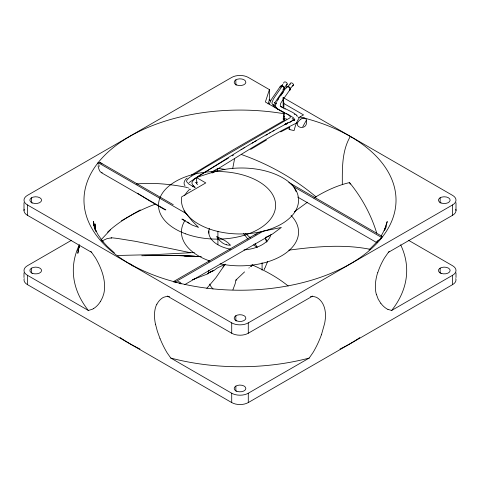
<?xml version="1.0" encoding="UTF-8"?>
<svg xmlns="http://www.w3.org/2000/svg" width="480" height="480" viewBox="0 0 480 480"><rect width="100%" height="100%" fill="white"/><g stroke="black" fill="none" stroke-linecap="round" stroke-linejoin="round"><path stroke-width="0.72" d="M208.806 273.096L208.806 270.138M208.806 262.002L208.812 260.526M208.824 233.16L208.824 230.94M376.38 242.568L377.874 240.75L381.792 237.732M232.692 168.648L234.54 158.988M100.584 301.314L102.582 297.414L103.812 293.592A42.162 24.342 60 0 0 104.232 291.504C105.894 280.062 101.574 268.68 96.054 258.858A44.148 25.488 60 0 0 95.556 258.006L91.62 252.354L27.432 215.292L27.432 204.936A11.712 6.762 0 0 1 27.432 195.372L231.72 77.43A11.712 6.762 0 0 1 248.28 77.43L269.406 89.622L265.368 101.988L284.172 112.848L283.746 114.588A13.338 2.034 -83.7 0 0 283.266 118.272L283.26 119.646M385.134 229.242L387.234 221.514L384.18 230.61L386.148 226.704L381.354 235.674M79.314 245.022L77.814 253.338L79.02 246.768L77.97 250.536L79.584 245.298M244.566 271.896L235.896 280.08L235.194 283.674L232.908 289.83M273.84 105.33L274.056 104.262M269.382 103.986L270.96 100.074L280.206 86.562M268.062 103.944L269.406 99.822L269.406 89.622M321.438 334.788L324.66 323.34A42.162 24.342 -60 0 0 325.08 320.766C326.424 312.456 324.798 302.148 316.908 297.558A44.148 25.488 -60 0 0 316.404 297.288L312.474 296.178A165.132 95.34 0 0 1 310.422 296.742M267.666 261.384L265.182 267.408M265.026 267.75L264.87 268.086M264.714 268.428L264.558 268.77M264.402 269.106L264.168 269.616M276.39 102.276L275.568 104.49L275.592 106.092M288.186 286.032C277.41 277.152 264.936 270.636 252.264 264.912L251.352 266.562M302.802 126.642L306.45 120.132L305.976 118.968L305.124 118.308M276.834 101.454L278.682 98.58M350.322 136.458C341.82 150.834 342.276 168.522 342.324 184.71M225.186 264.204L215.916 277.668L206.808 288.366M275.064 102.354L284.286 88.752M378.294 240.234L377.91 240.804M282.906 99.738L280.662 103.452L280.254 105.882A4.398 2.538 0 0 0 280.428 106.26M282.468 85.812L275.334 96.078A201.27 116.202 0 0 0 273.234 99.372L271.854 103.092L273.396 105.954L277.416 108.924L288.42 114.888L290.37 116.604L290.13 117.756L204.84 167.742L189.804 177.294L187.446 179.304L186.63 180.708A5.394 3.114 0 0 0 186.678 181.728L188.892 184.092L194.982 187.56M277.992 99.228L286.65 86.862M290.43 89.076L284.046 98.1M213.564 270.954L213.846 270.576M282.744 92.862L283.32 92.046M280.86 95.502L282.45 93.27M377.52 241.368L376.908 242.154M225.144 264.258L223.914 265.902M101.19 239.682L110.67 229.602M281.856 85.44L282.768 84.264M284.004 88.116L287.202 84M294.558 120.264L294.762 119.874A2.568 1.482 0 0 0 294.78 119.646L293.382 117.708L288.522 114.642M223.704 266.166L223.452 266.478M223.326 266.634L222.984 267.048M159.966 338.34A58.566 33.816 60 0 0 167.1 352.794L170.802 358.062L231.72 393.228A11.712 6.762 0 0 0 248.28 393.228L309.198 358.062L313.056 352.464A62.472 36.066 -60 0 0 314.148 350.604A60.084 34.692 -60 0 0 321.408 334.788M254.922 234.978L257.91 232.938L263.184 231.204L175.086 282.066M389.256 251.298A165.132 95.34 0 0 1 388.38 252.354L384.36 258.144A44.526 25.71 -60 0 0 383.406 259.8A42.234 24.384 -60 0 0 377.766 272.676M287.982 86.502L290.124 83.97M289.968 88.944L293.4 84.894M193.098 180.588L192.144 182.052A8.208 4.74 0 0 0 192.042 183.678L193.098 185.544L195.132 187.284M213.936 270.474L217.536 267.858L225.06 264.258M291.798 120.966L289.884 122.472M190.29 252.678L135.936 241.404L117.348 238.416L111.63 237.78L111.072 238.35M368.964 249.978L377.112 241.674M252.264 264.912L250.38 266.694M98.208 162.582L99.984 162.432L102 163.914M249.3 267.696L248.892 268.062M189.102 182.556L199.374 175.542L228.45 158.052M187.044 178.128C184.632 179.766 182.88 183.246 184.98 185.814M193.83 179.256C224.616 159.822 255.366 140.07 287.628 123.132M376.566 242.508L297.666 197.07M294.24 211.854L307.476 202.188M101.964 240.99L106.872 238.686L111.63 237.78M191.286 175.152L232.284 150.366L284.166 120.378M313.896 198.024C324.936 191.202 336.834 185.526 349.524 182.586C361.692 197.454 371.13 214.626 376.686 233.04M381.222 236.4L381.978 236.28M214.032 171.228L215.514 170.304M217.038 169.356C243.342 153.3 269.178 136.218 297 122.85M250.62 149.418L266.46 139.986M232.212 155.826L233.466 155.082M288.042 122.556L287.358 122.952M241.02 149.652L242.094 149.022M243.702 148.08L244.776 147.456M252.168 143.154L253.212 142.548M254.496 141.804L256.668 140.544M211.716 172.02L218.04 168.36L224.88 169.374M263.214 231.192L281.346 227.448L272.766 233.82L184.626 284.688M71.496 240.282L27.432 265.722A11.712 6.762 0 0 0 27.432 275.286L27.432 284.628L231.72 402.57A11.712 6.762 0 0 0 248.28 402.57L452.568 284.628A11.712 6.762 0 0 0 455.796 278.592M288.708 128.97L289.92 129.666L294.072 130.566L294.438 129.156A34.434 19.878 -60 0 1 296.454 123.054L296.964 121.944A17.628 10.176 -60 0 1 297.678 120.48A12.354 7.134 -60 0 1 299.916 116.97L303.54 114.9L283.878 103.548L283.14 97.554L452.568 195.372A11.712 6.762 0 0 1 452.568 204.936L452.568 215.292L388.38 252.354M121.47 220.776L140.274 209.916M300.93 119.136C289.668 127.176 308.574 132.48 306.45 120.132M173.598 282.012L173.484 281.604L256.218 233.856M27.432 204.936L231.72 322.878A11.712 6.762 0 0 0 248.28 322.878L452.568 204.936M156.912 304.248A42.234 24.384 60 0 1 162.552 297.882A44.526 25.71 60 0 1 163.512 297.33L167.526 296.178L231.72 333.234A11.712 6.762 0 0 0 248.28 333.234L312.474 296.178M387.984 309.402L391.65 310.458L452.568 275.286A11.712 6.762 0 0 0 452.568 265.722L408.504 240.282M266.052 135.12L267.252 134.43M269.592 133.08L270.732 132.426M272.928 131.166L273.99 130.554M286.974 123.168L286.122 123.654M284.61 124.506L285.588 123.954A2.94 2.766 56.8 0 0 286.704 124.032L287.004 123.984A2.346 1.356 60 0 1 286.056 123.6M207.708 273.486L213.162 270.582M102.21 172.566C99.192 172.704 98.814 168.096 98.022 165.924M210.546 272.046L212.526 270.984L207.348 273.642M280.698 131.91L289.806 127.182M270.132 235.278L267.396 236.544M288.078 122.916L293.922 120.06M212.052 173.022L217.284 170.574L218.04 168.36M208.548 273.594L194.022 279.138M265.992 237.084L266.694 236.82M192.3 279.744L194.238 279.054M288.78 250.176C315.696 246.612 343.362 243.972 370.224 249.318M136.356 183.972C153.216 182.46 170.226 184.116 186.786 187.374M194.334 252.534L155.55 254.574L117.762 255.468M27.432 275.286L88.35 310.458L92.208 309.312A62.472 36.066 60 0 0 93.3 308.712M145.104 255.684L155.538 255.468L141.756 255.756M148.542 255.618L162.942 255.414M170.472 255.384L155.742 255.462L170.622 255.42M170.568 255.408L155.814 255.432M178.482 255.534L163.542 255.36L178.548 255.552M163.302 255.402L170.91 255.456M171.108 255.462L178.68 255.582M171.252 255.456L182.976 255.75M171.834 255.396L179.286 255.648M171.924 255.384L187.29 255.954M187.464 255.966L183.66 255.804L194.796 256.266L183.858 255.798M187.842 255.978L201.09 256.632M195.78 256.35L201.012 256.626M173.526 281.604L174.918 282.018M187.14 187.446L187.5 187.518M176.262 282.348L176.88 282.492M176.01 282.294L175.146 282.078A156.024 90.078 0 0 0 381.852 237.66A156.024 90.078 0 0 0 305.016 118.266M299.928 116.982L304.902 118.236M226.518 244.728L226.368 244.692A19.986 11.802 -19 0 1 222.396 242.856L219.366 240.282L216.516 236.508L224.646 240.384L228.162 242.886L230.262 245.07M179.07 283.074L180.036 283.422M241.68 154.602C268.728 164.184 294.222 178.416 316.158 196.962M180.294 283.524L181.122 283.938M283.776 112.248L284.322 112.518M285.072 108.552L292.836 112.518L297.054 115.374M283.242 111.984L282.198 111.468M286.098 113.394L287.322 114.012M281.214 110.964L281.7 111.216M284.136 116.694L284.616 116.946M182.19 219.114L185.286 220.74M165.234 209.946L150.18 201.246L137.478 193.2M279.486 110.034L279.888 110.262M381.912 236.25L288.762 182.466M165.852 209.88L101.256 172.62M181.878 219.102L192.114 225.054L198.528 227.412L191.898 220.68L183.978 210.858M269.406 99.822L270.654 100.542M274.398 102.708L276.27 103.788M281.268 106.674L283.14 107.754L283.14 97.554M269.028 99.762L270.978 100.884M274.218 102.756L276.162 103.884M281.352 106.878L285.24 109.122M292.122 118.506L294.66 119.976M196.914 182.118A2.28 1.314 60 0 0 196.47 180.708L196.47 177.534A416.628 235.428 1.3 0 1 215.328 171.522A58.68 33.774 -0.4 0 1 293.766 186.75L381.876 237.63M196.47 177.534L205.788 182.916L181.728 196.806A58.56 33.81 0 0 0 249 233.562A58.56 33.81 0 0 0 293.766 186.75L290.43 183.516M100.164 162.504L173.244 204.708M98.124 162.672L186.222 213.54M294.384 114.186L294.954 114.54M188.232 187.872L188.532 188.088M277.734 108.906L278.052 109.134M189.57 223.53L188.406 222.618M296.538 115.632L297.462 116.388M277.524 108.744L277.14 108.426M245.67 233.55L250.32 237.882M114.378 252.864L107.142 246.27L100.944 239.328M187.674 221.946L188.034 222.288M276.96 108.258L276.624 107.928A9.534 5.502 0 0 1 275.586 106.092M197.532 184.602L197.142 184.188A4.404 2.544 0 0 1 196.794 182.202M280.878 106.8L280.548 106.434M298.254 117.168L298.692 117.702M247.95 239.142L243.612 233.538M132.594 265.95L131.724 264.828L129.678 263.85A156.024 90.078 0 0 1 105.798 154.206A156.024 90.078 0 0 1 283.884 113.712M293.736 186.714L296.184 191.7M283.26 118.272L284.73 120.336A2.346 1.356 60 0 0 284.646 120.714M380.778 303.294L378.204 299.166L376.362 294.252M103.176 241.986L98.142 234.876L94.218 227.532L96.18 231.426L93.432 224.01L95.022 228.828L93.432 221.388L94.566 227.91M255.06 243.6L257.13 247.128M274.404 105.792L273.732 104.718L274.056 105.264M265.362 237.9L267.138 241.758M350.244 184.152L349.524 182.586M159.924 338.34L157.356 331.242L155.508 324.198M265.302 237.822L266.592 242.19M95.364 230.892L95.064 223.944L95.31 230.442M456 202.74L456 210.51M456 272.838L456 277.512M452.568 275.286L452.568 284.628M440.148 197.76L440.148 202.944M440.148 268.116L440.148 273.144M284.172 112.848L284.172 120.132M283.878 103.548L283.878 107.922M262.086 262.71L262.086 270.186M248.28 322.878L248.28 333.234M248.28 393.228L248.28 402.57M235.86 79.818L235.86 84.996M235.86 315.708L235.86 320.886M235.86 386.058L235.86 391.086M231.72 322.878L231.72 333.234M231.72 393.228L231.72 402.57M217.914 231.234L217.914 244.68M31.572 197.76L31.572 202.944M31.572 268.116L31.572 273.144M24 202.74L24 210.51M24 272.838L24 277.512M236.826 279.966A11.484 10.758 28.8 0 1 235.896 280.08M257.136 247.23A11.484 5.352 39.3 0 1 253.578 244.83M230.226 245.16A11.484 6.726 -18.5 0 1 226.482 244.77M184.62 195.534A58.56 33.81 0 0 1 189.936 188.988M192.63 186.648A58.56 33.81 0 0 1 193.68 185.844M195.726 182.502A22.776 9.69 -45.8 0 1 195.234 182.508M196.626 183.18A20.544 15.594 -75.6 0 1 197.064 182.724M280.11 87.102A2.34 1.746 37.9 0 1 282.042 85.704A2.34 1.746 37.9 0 1 284.34 87.834A2.34 1.746 37.9 0 1 282.852 89.646M280.494 87.066A1.926 1.434 37.9 0 1 282.99 86.424A1.926 1.434 37.9 0 1 283.488 89.094M285.582 123.99A2.1 1.974 56 0 1 285.36 123.906M284.46 120.708A3.258 3.186 50.2 0 1 284.73 120.336M175.146 281.988A156.006 89.976 0 0 1 129.756 263.802M359.826 337.578A156.066 90.102 0 0 1 339.996 349.026M140.004 349.026A156.066 90.102 0 0 1 120.174 337.578M107.586 232.158A156.066 90.102 0 0 1 155.016 204.27M288.888 127.512A40.11 23.16 60 0 1 289.914 129.666M303.09 118.152A3.936 3.708 -39.6 0 1 304.938 118.104M98.076 164.046A3.936 2.406 51.5 0 1 98.178 162.732M99.228 166.374A8.094 3.066 66.8 0 1 98.862 164.742M177.792 281.526A8.094 3.21 6.2 0 1 180.762 282.534M381.822 237.066A3.936 1.026 -39.9 0 1 381.312 237.864M381.186 237.3A8.094 1.764 -60.6 0 1 380.934 238.266M27.432 284.628A11.712 6.762 0 0 1 24.204 278.592M27.432 215.292A11.712 6.762 0 0 1 24.204 209.256M400.65 244.83A166.692 96.24 0 0 1 391.65 310.458M309.198 358.062A166.692 96.24 0 0 1 170.802 358.062M88.35 310.458A166.692 96.24 0 0 1 79.35 244.83M100.56 301.284A60.084 34.692 60 0 1 93.318 308.748M169.578 296.742A165.132 95.34 0 0 1 167.526 296.178M91.62 252.354A165.132 95.34 0 0 1 90.744 251.298M283.962 118.614A165.132 95.34 0 0 1 286.74 119.07M292.206 120.06A165.132 95.34 0 0 1 294.24 120.462M155.46 324.186A38.022 21.954 60 0 1 156.804 304.128M455.796 209.256A11.712 6.762 0 0 1 452.568 215.292M376.314 294.294A38.022 21.954 -60 0 1 377.652 272.688M387.954 309.462A58.566 33.816 -60 0 1 380.82 303.246M270.978 234.33A31.236 18.03 0 0 1 243.984 249.918M230.46 249.198A31.236 18.03 0 0 1 209.394 228.432M213.048 288.96A31.236 18.03 0 0 1 209.646 284.088M196.914 182.226A2.292 1.32 60.1 0 1 196.56 183.15M193.446 180.24A15.984 9.228 0 0 1 194.16 179.646M286.248 88.146A2.34 1.716 40.3 0 1 287.808 86.484A2.34 1.716 40.3 0 1 290.286 88.344A2.34 1.716 40.3 0 1 289.32 90.444M286.758 87.624A1.824 1.338 40.3 0 1 289.014 87.318A1.824 1.338 40.3 0 1 289.704 89.682M290.148 84.246A1.824 1.338 40.3 0 1 291.306 82.872A1.824 1.338 40.3 0 1 293.286 84.312A1.824 1.338 40.3 0 1 292.512 85.968M283.692 83.232A1.926 1.434 37.9 0 1 285.06 81.912A1.926 1.434 37.9 0 1 287.094 83.436A1.926 1.434 37.9 0 1 286.248 85.152M291.066 215.484A58.56 33.81 0 0 1 284.67 253.896A58.56 33.81 0 0 1 220.08 263.826M209.796 261A58.56 33.81 0 0 1 184.932 220.53M190.734 189.456A51.552 29.76 0 0 1 190.47 189.3M300.882 119.046A8.094 8.04 54.9 0 1 303.102 118.2M162.876 255.402L155.634 255.492L162.876 255.402M185.718 233.868A58.56 33.81 0 0 0 275.586 206.718A58.56 33.81 0 0 0 189.924 175.356A58.56 33.81 0 0 0 185.718 233.868M236.796 85.038A5.856 3.384 0 0 0 245.85 82.392A5.856 3.384 0 0 0 237.354 79.194A5.856 3.384 0 0 0 236.796 85.038M32.508 202.986A5.856 3.384 0 0 0 41.562 200.34A5.856 3.384 0 0 0 33.066 197.136A5.856 3.384 0 0 0 32.508 202.986M236.796 320.928A5.856 3.384 0 0 0 245.85 318.282A5.856 3.384 0 0 0 237.354 315.084A5.856 3.384 0 0 0 236.796 320.928M441.084 202.986A5.856 3.384 0 0 0 450.138 200.34A5.856 3.384 0 0 0 441.642 197.136A5.856 3.384 0 0 0 441.084 202.986M441.084 273.336A5.856 3.384 0 0 0 450.138 270.69A5.856 3.384 0 0 0 441.642 267.486A5.856 3.384 0 0 0 441.084 273.336M236.796 391.278A5.856 3.384 0 0 0 245.85 388.632A5.856 3.384 0 0 0 237.354 385.434A5.856 3.384 0 0 0 236.796 391.278M32.508 273.336A5.856 3.384 0 0 0 41.562 270.69A5.856 3.384 0 0 0 33.066 267.486A5.856 3.384 0 0 0 32.508 273.336"/></g></svg>
